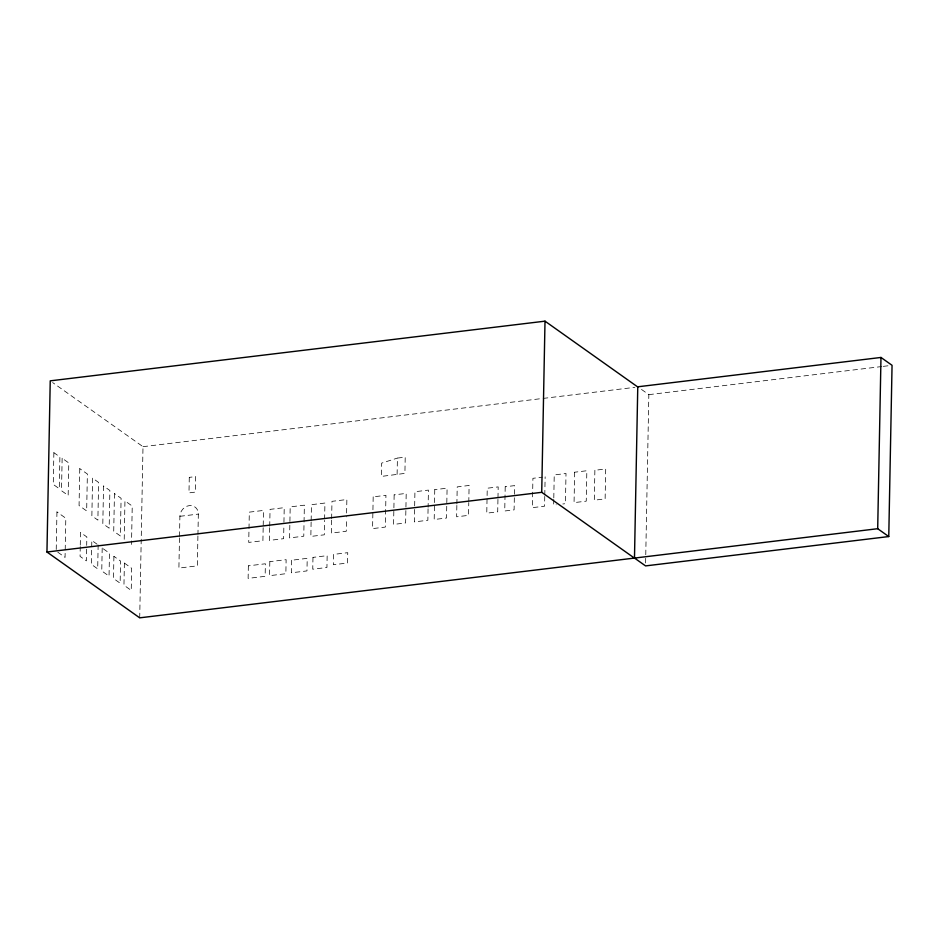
<?xml version="1.0" encoding="UTF-8"?>
<svg xmlns="http://www.w3.org/2000/svg" width="939" height="939" viewBox="0 0 939 939"><rect width="100%" height="100%" fill="white"/><g stroke="black" fill="none" stroke-linecap="round" stroke-linejoin="round"><path stroke-width="0.7" stroke-dasharray="4.7 3.52" d="M80.249 546.521L80.061 556.369L86.388 560.865L86.658 546.803M80.273 545.125L80.519 532.472L86.846 536.955L86.693 545.395M98.149 544.972L97.691 568.87L91.365 564.374L91.822 540.477L97.093 544.221M124.218 539.279L124.957 500.886L132.235 506.051L131.507 544.456M139.711 617.839L142.998 446.682L52.619 382.537M179.49 537.883L178.903 568.072L197.343 565.853L197.918 535.653M179.513 536.439L179.901 516.309A10.094 8.744 -54.6 0 1 189.302 505.605A10.094 8.744 -54.6 0 1 198.34 514.091L197.953 534.221M263.166 527.73L262.908 540.711L248.729 542.413L249.316 512.142L263.495 510.429L263.19 526.286M269.693 527.706L269.446 540.394L283.625 538.681L283.871 525.993M269.716 526.298L270.045 509.372L284.224 507.659L283.895 524.584M289.834 525.218L289.599 537.906L303.778 536.192L304.365 505.182L290.186 506.884L289.869 523.809M311.126 521.99L310.844 536.427L324.319 534.807L324.589 520.37M311.149 520.546L311.455 504.677L324.929 503.046L324.624 518.927M331.608 520.089L331.361 533.082L346.256 531.286L346.503 518.293M331.643 518.645L331.972 501.332L346.867 499.536L346.526 516.849M397.103 474.324L397.42 458.079L405.214 457.14L404.909 473.385L381.422 476.413L381.68 463.115L397.42 458.079M428.067 508.774L427.855 520.276L414.345 521.896L414.932 491.731L428.43 490.099L428.102 507.342M456.859 505.405L456.636 516.802L468.538 515.358L468.784 502.541M456.882 503.985L457.211 486.895L469.113 485.463L468.807 501.121M497.952 499.372L497.705 511.837L486.766 513.163L487.247 488.221L498.186 486.895L497.975 497.987M544.761 496.402L544.573 506.191L532.354 507.659L532.918 478.315L542.413 477.165M544.784 495.006L545.136 476.836M553.775 499.348L553.658 505.088L556.275 504.771M553.799 497.905L554.233 474.923L566.006 473.502L565.431 503.668L562.813 503.985M645.609 562.966L648.837 394.65L637.769 386.798M142.998 446.682L541.721 398.57M543.176 398.406L634.858 387.338M648.837 394.65L881.85 366.539M883.317 366.363L889.139 365.658M179.901 516.309L198.34 514.091M53.875 452.68L53.265 484.442L59.286 488.714L59.885 456.953L53.875 452.68M56.95 511.931L56.199 551.064L65.061 557.355L65.812 518.222L56.95 511.931M62.138 458.232L61.516 490.733L68.16 495.452L68.782 462.95L62.138 458.232M79.768 468.631L79.064 505.558L86.658 510.945L87.374 474.019L79.768 468.631M92.585 478.174L91.869 515.84L97.879 520.112L98.607 482.446L92.585 478.174M102.198 548.036L101.764 570.935L109.041 576.1L109.476 553.212L102.198 548.036M103.548 485.991L102.82 523.657L109.159 528.152L109.875 490.487L103.548 485.991M114.452 493.574L113.725 531.239L120.368 535.958L121.096 498.292L114.452 493.574M113.912 556.334L113.49 578.483L120.133 583.201L120.556 561.053L113.912 556.334M124.382 563.083L123.96 585.243L131.237 590.408L131.66 568.248L124.382 563.083M189.279 477.364L188.985 492.881L195.359 492.106L195.664 476.601L189.279 477.364M248.365 565.83L248.119 578.377L265.138 576.323L265.373 563.776L248.365 565.83M269.822 561.639L269.552 575.677L285.855 573.706L286.125 559.679L269.822 561.639M291.618 560.243L291.372 572.79L306.971 570.912L307.217 558.353L291.618 560.243M312.98 557.379L312.746 569.198L326.936 567.485L327.159 555.665L312.98 557.379M333.556 554.397L333.357 564.726L347.536 563.024L347.735 552.684L333.556 554.397M373.182 496.848L372.572 528.61L385.33 527.072L385.941 495.311L373.182 496.848M394.145 494.865L393.582 524.408L405.625 522.953L406.2 493.409L394.145 494.865M434.757 489.665L434.194 519.502L446.518 518.023L447.093 488.174L434.757 489.665M505.205 486.754L504.736 510.992L514.103 509.865L514.56 485.627L505.205 486.754M574.645 472.211L574.058 502.635L586.253 501.156L586.84 470.744L574.645 472.211M594.88 470.286L594.305 500.194L605.127 498.879L605.702 468.972L594.88 470.286"/><path stroke-width="1.41" d="M46.95 552.015L541.721 492.318L634.482 558.153L637.769 386.798L880.982 357.454L892.05 365.306L888.764 536.556L877.695 528.704L139.711 617.839L46.95 552.015L50.236 380.847L545.007 321.161L637.769 386.985M541.721 492.318L545.007 321.161M877.695 528.704L880.982 357.454M888.764 536.556L645.551 565.9L634.482 558.048"/></g></svg>
